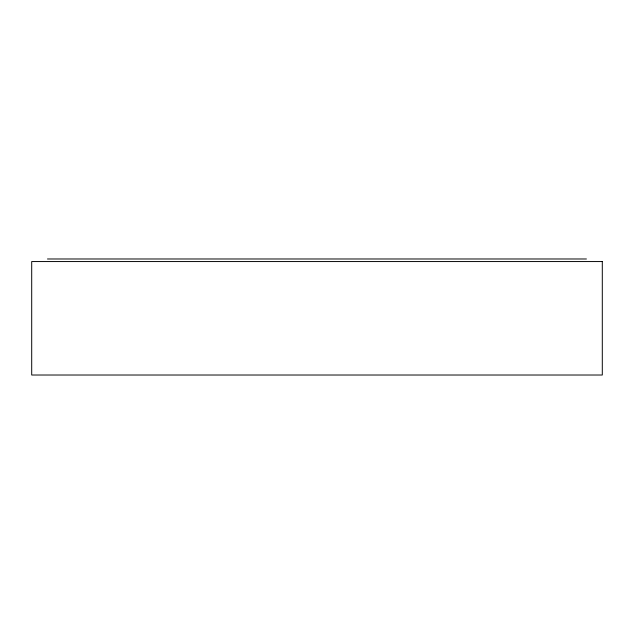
<?xml version="1.0" encoding="UTF-8"?>
<svg xmlns="http://www.w3.org/2000/svg" width="634" height="634" viewBox="0 0 634 634"><rect width="100%" height="100%" fill="white"/><g stroke="black" fill="none" stroke-linecap="round" stroke-linejoin="round"><path stroke-width="0.95" d="M47.479 258.981L586.426 258.981M602.3 261.557L31.7 261.557L31.7 375.019L602.3 375.019L602.3 261.557"/></g></svg>
